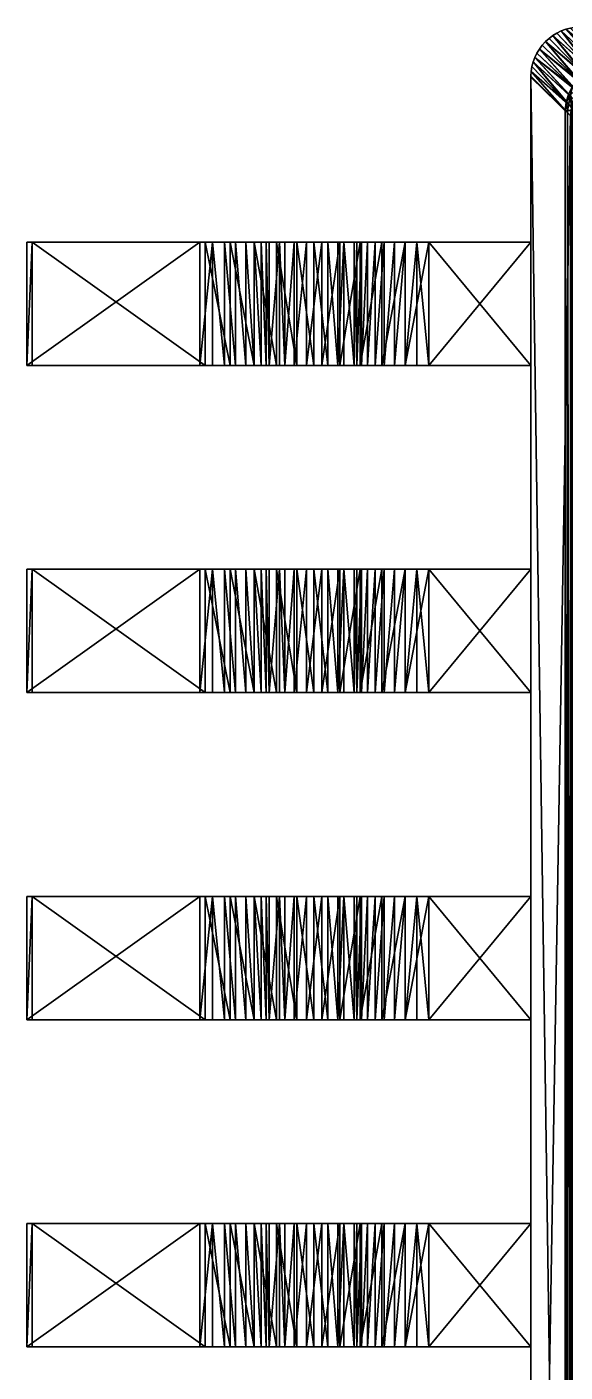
# Model space of a CAD drawing. Extents: x -3.2 to 3.2, y -2.5 to 2.5.
# Drawn here: x -3.2 to -2.132, y -0.172 to 2.5 of the extents above; entities that cross this region are included whole.
import ezdxf

# ---------------------------------------------------------------- set-up
doc = ezdxf.new("R2010")
doc.units = 0
for name, color, linetype in [('BODY_TSSOP_ncl1_1', 250, 'CONTINUOUS'), ('LEAD_TSSOP_ncl1_1', 7, 'CONTINUOUS'), ('LEAD_TSSOP_ncl1_3', 7, 'CONTINUOUS'), ('LEAD_TSSOP_ncl1_5', 7, 'CONTINUOUS'), ('LEAD_TSSOP_ncl1_7', 7, 'CONTINUOUS')]:
    doc.layers.add(name, color=color, linetype=linetype)

msp = doc.modelspace()

# ---------------------------------------------------------------- meshes
at = {"layer": 'BODY_TSSOP_ncl1_1', "color": 250}
mesh = msp.add_polyface(dxfattribs=at)
corners = [(-2.195302, 2.430288, 0.527452), (-2.124823, 2.366599, 0.203765), (-2.191972, 2.43925, 0.526866), (-2.117342, 2.381725, 0.20214), (-2.187804, 2.447856, 0.526404), (-2.182839, 2.456015, 0.526072), (-2.107466, 2.395479, 0.201316), (-2.177124, 2.463654, 0.525872), (-2.170711, 2.470711, 0.525805), (-2.095479, 2.407466, 0.201316), (-2.163654, 2.477124, 0.525872), (-2.156015, 2.482839, 0.526072), (-2.163654, 2.477124, 0.684128), (-2.084851, 2.396838, 1.058684), (-2.170711, 2.470711, 0.684195), (-2.096838, 2.384851, 1.058684), (-2.177124, 2.463654, 0.684128), (-2.182839, 2.456015, 0.683928), (-2.106714, 2.371097, 1.05786), (-2.187804, 2.447856, 0.683596), (-2.191972, 2.43925, 0.683134), (-2.156015, 2.482839, 0.683928), (-2.147856, 2.487804, 0.683596), (-2.147856, 2.487804, 0.526404), (-2.13925, 2.491972, 0.683134), (-2.13925, 2.491972, 0.526866), (-2.195302, 2.430288, 0.682548), (-2.197757, 2.421063, 0.681845), (-2.199318, 2.411661, 0.681029), (-2.197757, 2.421063, 0.528155), (-2.199318, 2.411661, 0.528971)]
mesh.append_faces([[corners[k] for k in face] for face in [(0, 1, 2), (2, 3, 4), (4, 3, 5), (5, 6, 7), (7, 6, 8), (8, 9, 10), (10, 9, 11), (12, 13, 14), (14, 15, 16), (16, 15, 17), (17, 18, 19), (19, 18, 20), (21, 12, 11), (22, 21, 23), (24, 22, 25), (12, 14, 10), (14, 16, 8), (16, 17, 7), (17, 19, 5), (19, 20, 4), (25, 22, 23), (20, 26, 2), (23, 21, 11), (26, 27, 0), (11, 12, 10), (10, 14, 8), (27, 28, 29), (8, 16, 7), (7, 17, 5), (5, 19, 4), (4, 20, 2), (2, 26, 0), (0, 27, 29), (29, 28, 30)]], dxfattribs={"color": 250})
mesh = msp.add_polyface(dxfattribs=at)
corners = [(-2.081725, 2.417342, 0.20214), (-2.066599, 2.424823, 0.203765), (-2.13925, 2.491972, 0.526866), (-2.095479, 2.407466, 0.201316), (-2.156015, 2.482839, 0.526072), (-2.107466, 2.395479, 0.201316), (-2.170711, 2.470711, 0.525805), (-2.117342, 2.381725, 0.20214), (-2.182839, 2.456015, 0.526072), (-2.050537, 2.429693, 0.206144), (-2.130288, 2.495302, 0.527452), (-2.147856, 2.487804, 0.526404), (-2.121063, 2.497757, 0.528155), (-2.111661, 2.499318, 0.528971), (-2.033999, 2.431814, 0.209209), (-2.102162, 2.499977, 0.52989), (-2.1, 2.5, 0.53), (-2.084851, 2.396838, 1.058684), (-2.096838, 2.384851, 1.058684), (-2.170711, 2.470711, 0.684195), (-2.071097, 2.406714, 1.05786), (-2.156015, 2.482839, 0.683928), (-2.055971, 2.414195, 1.056235), (-2.13925, 2.491972, 0.683134), (-2.102162, 2.499977, 0.68011), (-2.023371, 2.421186, 1.050791), (-2.111661, 2.499318, 0.681029), (-2.039909, 2.419065, 1.053856), (-2.121063, 2.497757, 0.681845), (-2.130288, 2.495302, 0.682548), (-2.147856, 2.487804, 0.683596), (-2.163654, 2.477124, 0.684128), (-2.1, 2.5, 0.68), (-2.094981, 2.405177, 0.195145), (-2.081462, 2.411194, 0.187714)]
mesh.append_faces([[corners[k] for k in face] for face in [(0, 1, 2), (3, 0, 4), (5, 3, 6), (7, 5, 8), (1, 9, 10), (4, 0, 11), (11, 0, 2), (2, 1, 10), (10, 9, 12), (12, 9, 13), (13, 14, 15), (15, 14, 16), (17, 18, 19), (20, 17, 21), (22, 20, 23), (24, 25, 26), (26, 27, 28), (28, 27, 29), (29, 22, 23), (23, 20, 30), (30, 20, 21), (21, 17, 31), (29, 23, 10), (28, 29, 12), (26, 28, 13), (24, 26, 15), (32, 24, 16), (16, 24, 15), (15, 26, 13), (13, 28, 12), (12, 29, 10), (10, 23, 2), (0, 3, 33), (34, 0, 33)]], dxfattribs={"color": 250})
mesh = msp.add_polyface(dxfattribs=at)
corners = [(-2.2, 2.4, 0.53), (-2.131814, 2.333999, 0.209209), (-2.199977, 2.402162, 0.52989), (-2.124823, 2.366599, 0.203765), (-2.117342, 2.381725, 0.20214), (-2.191972, 2.43925, 0.526866), (-2.129693, 2.350537, 0.206144), (-2.195302, 2.430288, 0.527452), (-2.199318, 2.411661, 0.528971), (-2.197757, 2.421063, 0.528155), (-2.199977, 2.402162, 0.68011), (-2.121186, 2.323371, 1.050791), (-2.2, 2.4, 0.68), (-2.116252, 2.323371, 1.067056), (-2.119065, 2.339909, 1.053856), (-2.110345, 2.333693, 1.078259), (-2.108635, 2.323371, 1.08225), (-2.114195, 2.355971, 1.056235), (-2.096838, 2.384851, 1.058684), (-2.106714, 2.371097, 1.05786), (-2.182839, 2.456015, 0.683928), (-2.191972, 2.43925, 0.683134), (-2.195302, 2.430288, 0.682548), (-2.199318, 2.411661, 0.681029), (-2.197757, 2.421063, 0.681845), (-2.12688, 2.333999, 0.192944), (-2.119263, 2.333999, 0.17775), (-2.121005, 2.365022, 0.19169), (-2.116014, 2.3373, 0.172881), (-2.107466, 2.395479, 0.201316), (-2.111036, 2.374124, 0.18045), (-2.109183, 2.333999, 0.164065)]
mesh.append_faces([[corners[k] for k in face] for face in [(0, 1, 2), (3, 4, 5), (6, 3, 7), (1, 6, 8), (2, 1, 8), (8, 6, 9), (9, 6, 7), (10, 11, 12), (13, 11, 14), (15, 13, 14), (16, 13, 15), (17, 15, 14), (18, 19, 20), (19, 17, 21), (17, 14, 22), (14, 11, 23), (21, 17, 22), (22, 14, 24), (24, 14, 23), (23, 11, 10), (10, 12, 2), (23, 10, 8), (8, 10, 2), (2, 12, 0), (25, 26, 27), (1, 25, 6), (6, 25, 27), (27, 26, 28), (29, 4, 30), (4, 3, 27), (28, 30, 27), (26, 31, 28), (3, 6, 27), (30, 4, 27)]], dxfattribs={"color": 250})
mesh = msp.add_polyface(dxfattribs=at)
corners = [(-2.033999, 2.333999, 0.13), (-2.033999, -2.333999, 0.13), (2.033999, -2.333999, 0.13), (-2.050934, 2.333999, 0.131444), (-2.050934, -2.333999, 0.131444), (-2.06738, 2.333999, 0.135736), (-2.06738, -2.333999, 0.135736), (-2.082861, 2.333999, 0.14275), (-2.082861, -2.333999, 0.14275), (-2.096931, 2.333999, 0.152285), (-2.096931, -2.333999, 0.152285), (-2.109183, 2.333999, 0.164065), (-2.109183, -2.333999, 0.164065), (-2.119263, 2.333999, 0.17775), (-2.119263, -2.333999, 0.17775), (-2.12688, 2.333999, 0.192944), (-2.12688, -2.333999, 0.192944), (-2.131814, 2.333999, 0.209209), (-2.131814, -2.333999, 0.209209), (-2.2, -2.4, 0.53), (-2.2, 2.4, 0.53), (-2.2, -2.4, 0.68), (-2.121186, 2.323371, 1.050791), (-2.121186, -2.323371, 1.050791), (-2.116252, -2.323371, 1.067056), (-2.116252, 2.323371, 1.067056), (-2.108635, -2.323371, 1.08225), (-2.108635, 2.323371, 1.08225), (-2.098555, -2.323371, 1.095935), (-2.098555, 2.323371, 1.095935), (-2.086303, -2.323371, 1.107715), (-2.086303, 2.323371, 1.107715), (-2.056752, -2.323371, 1.124264), (-2.040306, 2.323371, 1.128556), (-2.040306, -2.323371, 1.128556), (-2.023371, 2.323371, 1.13), (-2.023371, -2.323371, 1.13), (-2.072233, -2.323371, 1.11725), (-2.072233, 2.323371, 1.11725), (-2.056752, 2.323371, 1.124264), (-1.2, 1.35359, 1.13), (-1.263192, 1.324123, 1.13), (-1.330541, 1.306077, 1.13), (-1.4, 1.3, 1.13), (-1.469459, 1.306077, 1.13), (-1.536808, 1.324123, 1.13), (-1.6, 1.35359, 1.13), (-1.657115, 1.393582, 1.13), (-1.706418, 1.442885, 1.13), (-1.74641, 1.5, 1.13), (-1.793923, 1.630541, 1.13), (-1.775877, 1.563192, 1.13)]
mesh.append_faces([[corners[k] for k in face] for face in [(0, 1, 2), (1, 3, 4), (4, 5, 6), (6, 7, 8), (8, 9, 10), (10, 11, 12), (12, 13, 14), (14, 15, 16), (16, 17, 18), (19, 18, 20), (21, 22, 23), (24, 23, 25), (26, 24, 27), (28, 26, 29), (30, 28, 31), (32, 33, 34), (34, 35, 36), (37, 30, 38), (32, 37, 39), (35, 34, 33), (33, 32, 39), (19, 20, 21), (40, 36, 41), (41, 36, 42), (42, 36, 43), (43, 36, 44), (44, 36, 45), (45, 36, 46), (46, 36, 47), (47, 36, 48), (48, 36, 49), (36, 35, 50), (49, 36, 51), (51, 36, 50)]], dxfattribs={"color": 250})
mesh = msp.add_polyface(dxfattribs=at)
corners = [(-2.12688, 2.333999, 0.192944), (-2.131814, 2.333999, 0.209209), (-2.12688, -2.333999, 0.192944), (-2.119263, 2.333999, 0.17775), (-2.119263, -2.333999, 0.17775), (-2.109183, 2.333999, 0.164065), (-2.109183, -2.333999, 0.164065), (-2.096931, 2.333999, 0.152285), (-2.096931, -2.333999, 0.152285), (-2.06738, 2.333999, 0.135736), (-2.050934, -2.333999, 0.131444), (-2.050934, 2.333999, 0.131444), (-2.033999, -2.333999, 0.13), (-2.033999, 2.333999, 0.13), (-2.082861, 2.333999, 0.14275), (-2.082861, -2.333999, 0.14275), (-2.06738, -2.333999, 0.135736), (-2.2, 2.4, 0.53), (-2.131814, -2.333999, 0.209209), (-2.2, 2.4, 0.68), (-2.121186, 2.323371, 1.050791), (-2.2, -2.4, 0.68), (-2.056752, 2.323371, 1.124264), (-2.072233, -2.323371, 1.11725), (-2.072233, 2.323371, 1.11725), (-2.086303, -2.323371, 1.107715), (-2.086303, 2.323371, 1.107715), (-2.098555, -2.323371, 1.095935), (-2.098555, 2.323371, 1.095935), (-2.108635, -2.323371, 1.08225), (-2.108635, 2.323371, 1.08225), (-2.116252, -2.323371, 1.067056), (-2.116252, 2.323371, 1.067056), (-2.121186, -2.323371, 1.050791), (-1.6, 1.35359, 1.13), (-1.657115, 1.393582, 1.13), (-1.657115, 1.393582, 1.08), (-1.536808, 1.324123, 1.13), (-1.6, 1.35359, 1.08), (-1.469459, 1.306077, 1.13), (-1.536808, 1.324123, 1.08), (-1.706418, 1.442885, 1.08), (-1.4, 1.3, 1.13), (-1.469459, 1.306077, 1.08), (-1.330541, 1.306077, 1.13), (-1.4, 1.3, 1.08), (-1.263192, 1.324123, 1.13), (-1.330541, 1.306077, 1.08), (-1.2, 1.35359, 1.13), (-1.263192, 1.324123, 1.08), (-1.142885, 1.393582, 1.13), (-1.2, 1.35359, 1.08), (-1.093582, 1.442885, 1.13), (-1.142885, 1.393582, 1.08)]
mesh.append_faces([[corners[k] for k in face] for face in [(0, 1, 2), (3, 0, 4), (5, 3, 6), (7, 5, 8), (9, 10, 11), (11, 12, 13), (14, 7, 15), (9, 14, 16), (17, 18, 1), (19, 20, 21), (22, 23, 24), (24, 25, 26), (26, 27, 28), (28, 29, 30), (30, 31, 32), (32, 33, 20), (21, 17, 19), (34, 35, 36), (37, 34, 38), (39, 37, 40), (35, 41, 36), (42, 39, 43), (34, 36, 38), (44, 42, 45), (37, 38, 40), (46, 44, 47), (39, 40, 43), (42, 43, 45), (48, 46, 49), (44, 45, 47), (50, 48, 51), (46, 47, 49), (52, 50, 53), (48, 49, 51), (50, 51, 53)]], dxfattribs={"color": 250})
at = {"layer": 'LEAD_TSSOP_ncl1_1', "color": 7}
mesh = msp.add_polyface(dxfattribs=at)
corners = [(-2.698847, 2.0725, 0.42693), (-2.40254, 2.0725, 0.68), (-2.71898, 2.0725, 0.299812), (-2.85667, 2.0725, 0.173643), (-3.2, 2.0725, 0.149635), (-3.189537, 2.0725), (-2.846207, 2.0725, 0.024008), (-2.570827, 2.0725, 0.276347), (-2.550694, 2.0725, 0.403465), (-2.40254, 2.0725, 0.53), (-2.2, 2.0725, 0.53), (-2.2, 2.0725, 0.68), (-2.40254, 1.8275, 0.68), (-2.698847, 1.8275, 0.42693), (-2.2, 1.8275, 0.68), (-2.2, 1.8275, 0.53), (-2.40254, 1.8275, 0.53), (-2.550694, 1.8275, 0.403465), (-2.570827, 1.8275, 0.276347), (-2.846207, 1.8275, 0.024008), (-3.189537, 1.8275), (-3.2, 1.8275, 0.149635), (-2.85667, 1.8275, 0.173643), (-2.71898, 1.8275, 0.299812), (-2.687857, 2.0725, 0.472705), (-2.669842, 2.0725, 0.516197), (-2.645245, 2.0725, 0.556336), (-2.614672, 2.0725, 0.592132), (-2.578876, 2.0725, 0.622705), (-2.538737, 2.0725, 0.647302), (-2.495245, 2.0725, 0.665317), (-2.449471, 2.0725, 0.676307), (-2.831799, 2.0725, 0.177498), (-2.807922, 2.0725, 0.185458), (-2.785712, 2.0725, 0.197299), (-2.765795, 2.0725, 0.212686), (-2.748731, 2.0725, 0.231186), (-2.735, 2.0725, 0.252279), (-2.724989, 2.0725, 0.275371), (-2.582845, 2.0725, 0.227465), (-2.602866, 2.0725, 0.181281), (-2.630328, 2.0725, 0.139095), (-2.664457, 2.0725, 0.102094), (-2.704291, 2.0725, 0.07132), (-2.74871, 2.0725, 0.04764), (-2.796464, 2.0725, 0.03172), (-2.426005, 2.0725, 0.528153), (-2.448893, 2.0725, 0.522658), (-2.470639, 2.0725, 0.513651), (-2.490708, 2.0725, 0.501353), (-2.508606, 2.0725, 0.486066), (-2.523893, 2.0725, 0.468168), (-2.536191, 2.0725, 0.448099), (-2.545199, 2.0725, 0.426353), (-2.449471, 1.8275, 0.676307), (-2.495245, 1.8275, 0.665317), (-2.538737, 1.8275, 0.647302), (-2.578876, 1.8275, 0.622705), (-2.614672, 1.8275, 0.592132), (-2.645245, 1.8275, 0.556336), (-2.669842, 1.8275, 0.516197), (-2.687857, 1.8275, 0.472705), (-2.545199, 1.8275, 0.426353), (-2.536191, 1.8275, 0.448099), (-2.523893, 1.8275, 0.468168), (-2.508606, 1.8275, 0.486066), (-2.490708, 1.8275, 0.501353), (-2.470639, 1.8275, 0.513651), (-2.448893, 1.8275, 0.522658), (-2.426005, 1.8275, 0.528153), (-2.796464, 1.8275, 0.03172), (-2.74871, 1.8275, 0.04764), (-2.704291, 1.8275, 0.07132), (-2.664457, 1.8275, 0.102094), (-2.630328, 1.8275, 0.139095), (-2.602866, 1.8275, 0.181281), (-2.582845, 1.8275, 0.227465), (-2.724989, 1.8275, 0.275371), (-2.735, 1.8275, 0.252279), (-2.748731, 1.8275, 0.231186), (-2.765795, 1.8275, 0.212686), (-2.785712, 1.8275, 0.197299), (-2.807922, 1.8275, 0.185458), (-2.831799, 1.8275, 0.177498)]
mesh.append_faces([[corners[k] for k in face] for face in [(29, 28, 49), (28, 27, 50), (27, 26, 51), (26, 25, 52), (25, 24, 53), (24, 0, 8), (0, 2, 7), (2, 38, 39), (37, 36, 41), (36, 35, 42), (35, 34, 43), (45, 33, 32), (6, 3, 5), (32, 3, 6), (3, 4, 5), (34, 33, 44), (38, 37, 40), (32, 6, 45), (33, 45, 44), (34, 44, 43), (35, 43, 42), (36, 42, 41), (37, 41, 40), (38, 40, 39), (2, 39, 7), (30, 29, 48), (0, 7, 8), (31, 30, 47), (24, 8, 53), (1, 31, 46), (25, 53, 52), (26, 52, 51), (27, 51, 50), (28, 50, 49), (29, 49, 48), (30, 48, 47), (31, 47, 46), (1, 46, 9), (11, 1, 10), (1, 9, 10), (13, 0, 61), (25, 61, 24), (27, 59, 26), (29, 57, 28), (31, 55, 30), (1, 54, 31), (56, 57, 29), (55, 56, 30), (54, 55, 31), (12, 54, 1), (57, 58, 28), (30, 56, 29), (58, 59, 27), (28, 58, 27), (59, 60, 26), (26, 60, 25), (60, 61, 25), (61, 0, 24), (12, 11, 14), (11, 12, 1), (14, 11, 15), (15, 11, 10), (10, 9, 15), (15, 9, 16), (16, 9, 46), (16, 46, 69), (46, 47, 68), (47, 48, 67), (48, 49, 66), (50, 51, 64), (51, 52, 63), (52, 53, 62), (53, 8, 17), (49, 50, 65), (53, 17, 62), (52, 62, 63), (51, 63, 64), (50, 64, 65), (49, 65, 66), (48, 66, 67), (47, 67, 68), (46, 68, 69), (8, 7, 17), (17, 7, 18), (18, 7, 76), (40, 76, 39), (42, 74, 41), (44, 72, 43), (6, 70, 45), (72, 73, 43), (71, 72, 44), (70, 71, 45), (19, 70, 6), (45, 71, 44), (73, 74, 42), (43, 73, 42), (74, 75, 41), (41, 75, 40), (75, 76, 40), (76, 7, 39), (20, 19, 5), (5, 19, 6), (20, 5, 21), (21, 5, 4), (4, 3, 21), (21, 3, 22), (22, 3, 32), (32, 82, 83), (34, 80, 81), (36, 78, 79), (38, 23, 77), (35, 36, 79), (36, 37, 78), (37, 38, 77), (38, 2, 23), (37, 77, 78), (34, 35, 80), (35, 79, 80), (33, 34, 81), (33, 81, 82), (32, 33, 82), (22, 32, 83), (2, 0, 23), (23, 0, 13), (79, 78, 74), (80, 79, 73), (81, 80, 72), (82, 70, 83), (22, 19, 20), (22, 83, 19), (21, 22, 20), (82, 81, 71), (78, 77, 75), (19, 83, 70), (77, 23, 76), (70, 82, 71), (23, 13, 18), (71, 81, 72), (72, 80, 73), (73, 79, 74), (74, 78, 75), (75, 77, 76), (13, 17, 18), (76, 23, 18), (17, 13, 62), (62, 13, 61), (63, 62, 60), (64, 63, 59), (65, 64, 58), (66, 65, 57), (67, 66, 56), (69, 68, 54), (16, 69, 12), (15, 16, 14), (68, 67, 55), (14, 16, 12), (12, 69, 54), (54, 68, 55), (55, 67, 56), (56, 66, 57), (57, 65, 58), (58, 64, 59), (59, 63, 60), (60, 62, 61)]], dxfattribs={"color": 7})
at = {"layer": 'LEAD_TSSOP_ncl1_3', "color": 7}
mesh = msp.add_polyface(dxfattribs=at)
corners = [(-2.698847, 1.4225, 0.42693), (-2.40254, 1.4225, 0.68), (-2.71898, 1.4225, 0.299812), (-2.85667, 1.4225, 0.173643), (-3.2, 1.4225, 0.149635), (-3.189537, 1.4225), (-2.846207, 1.4225, 0.024008), (-2.570827, 1.4225, 0.276347), (-2.550694, 1.4225, 0.403465), (-2.40254, 1.4225, 0.53), (-2.2, 1.4225, 0.53), (-2.2, 1.4225, 0.68), (-2.40254, 1.1775, 0.68), (-2.698847, 1.1775, 0.42693), (-2.2, 1.1775, 0.68), (-2.2, 1.1775, 0.53), (-2.40254, 1.1775, 0.53), (-2.550694, 1.1775, 0.403465), (-2.570827, 1.1775, 0.276347), (-2.846207, 1.1775, 0.024008), (-3.189537, 1.1775), (-3.2, 1.1775, 0.149635), (-2.85667, 1.1775, 0.173643), (-2.71898, 1.1775, 0.299812), (-2.687857, 1.4225, 0.472705), (-2.669842, 1.4225, 0.516197), (-2.645245, 1.4225, 0.556336), (-2.614672, 1.4225, 0.592132), (-2.578876, 1.4225, 0.622705), (-2.538737, 1.4225, 0.647302), (-2.495245, 1.4225, 0.665317), (-2.449471, 1.4225, 0.676307), (-2.831799, 1.4225, 0.177498), (-2.807922, 1.4225, 0.185458), (-2.785712, 1.4225, 0.197299), (-2.765795, 1.4225, 0.212686), (-2.748731, 1.4225, 0.231186), (-2.735, 1.4225, 0.252279), (-2.724989, 1.4225, 0.275371), (-2.582845, 1.4225, 0.227465), (-2.602866, 1.4225, 0.181281), (-2.630328, 1.4225, 0.139095), (-2.664457, 1.4225, 0.102094), (-2.704291, 1.4225, 0.07132), (-2.74871, 1.4225, 0.04764), (-2.796464, 1.4225, 0.03172), (-2.426005, 1.4225, 0.528153), (-2.448893, 1.4225, 0.522658), (-2.470639, 1.4225, 0.513651), (-2.490708, 1.4225, 0.501353), (-2.508606, 1.4225, 0.486066), (-2.523893, 1.4225, 0.468168), (-2.536191, 1.4225, 0.448099), (-2.545199, 1.4225, 0.426353), (-2.449471, 1.1775, 0.676307), (-2.495245, 1.1775, 0.665317), (-2.538737, 1.1775, 0.647302), (-2.578876, 1.1775, 0.622705), (-2.614672, 1.1775, 0.592132), (-2.645245, 1.1775, 0.556336), (-2.669842, 1.1775, 0.516197), (-2.687857, 1.1775, 0.472705), (-2.545199, 1.1775, 0.426353), (-2.536191, 1.1775, 0.448099), (-2.523893, 1.1775, 0.468168), (-2.508606, 1.1775, 0.486066), (-2.490708, 1.1775, 0.501353), (-2.470639, 1.1775, 0.513651), (-2.448893, 1.1775, 0.522658), (-2.426005, 1.1775, 0.528153), (-2.796464, 1.1775, 0.03172), (-2.74871, 1.1775, 0.04764), (-2.704291, 1.1775, 0.07132), (-2.664457, 1.1775, 0.102094), (-2.630328, 1.1775, 0.139095), (-2.602866, 1.1775, 0.181281), (-2.582845, 1.1775, 0.227465), (-2.724989, 1.1775, 0.275371), (-2.735, 1.1775, 0.252279), (-2.748731, 1.1775, 0.231186), (-2.765795, 1.1775, 0.212686), (-2.785712, 1.1775, 0.197299), (-2.807922, 1.1775, 0.185458), (-2.831799, 1.1775, 0.177498)]
mesh.append_faces([[corners[k] for k in face] for face in [(29, 28, 49), (28, 27, 50), (27, 26, 51), (26, 25, 52), (25, 24, 53), (24, 0, 8), (0, 2, 7), (2, 38, 39), (37, 36, 41), (36, 35, 42), (35, 34, 43), (45, 33, 32), (6, 3, 5), (32, 3, 6), (3, 4, 5), (34, 33, 44), (38, 37, 40), (32, 6, 45), (33, 45, 44), (34, 44, 43), (35, 43, 42), (36, 42, 41), (37, 41, 40), (38, 40, 39), (2, 39, 7), (30, 29, 48), (0, 7, 8), (31, 30, 47), (24, 8, 53), (1, 31, 46), (25, 53, 52), (26, 52, 51), (27, 51, 50), (28, 50, 49), (29, 49, 48), (30, 48, 47), (31, 47, 46), (1, 46, 9), (11, 1, 10), (1, 9, 10), (13, 0, 61), (25, 61, 24), (27, 59, 26), (29, 57, 28), (31, 55, 30), (1, 54, 31), (56, 57, 29), (55, 56, 30), (54, 55, 31), (12, 54, 1), (57, 58, 28), (30, 56, 29), (58, 59, 27), (28, 58, 27), (59, 60, 26), (26, 60, 25), (60, 61, 25), (61, 0, 24), (12, 11, 14), (11, 12, 1), (14, 11, 15), (15, 11, 10), (10, 9, 15), (15, 9, 16), (16, 9, 46), (16, 46, 69), (46, 47, 68), (47, 48, 67), (48, 49, 66), (50, 51, 64), (51, 52, 63), (52, 53, 62), (53, 8, 17), (49, 50, 65), (53, 17, 62), (52, 62, 63), (51, 63, 64), (50, 64, 65), (49, 65, 66), (48, 66, 67), (47, 67, 68), (46, 68, 69), (8, 7, 17), (17, 7, 18), (18, 7, 76), (40, 76, 39), (42, 74, 41), (44, 72, 43), (6, 70, 45), (72, 73, 43), (71, 72, 44), (70, 71, 45), (19, 70, 6), (45, 71, 44), (73, 74, 42), (43, 73, 42), (74, 75, 41), (41, 75, 40), (75, 76, 40), (76, 7, 39), (20, 19, 5), (5, 19, 6), (20, 5, 21), (21, 5, 4), (4, 3, 21), (21, 3, 22), (22, 3, 32), (32, 82, 83), (34, 80, 81), (36, 78, 79), (38, 23, 77), (35, 36, 79), (36, 37, 78), (37, 38, 77), (38, 2, 23), (37, 77, 78), (34, 35, 80), (35, 79, 80), (33, 34, 81), (33, 81, 82), (32, 33, 82), (22, 32, 83), (2, 0, 23), (23, 0, 13), (79, 78, 74), (80, 79, 73), (81, 80, 72), (82, 70, 83), (22, 19, 20), (22, 83, 19), (21, 22, 20), (82, 81, 71), (78, 77, 75), (19, 83, 70), (77, 23, 76), (70, 82, 71), (23, 13, 18), (71, 81, 72), (72, 80, 73), (73, 79, 74), (74, 78, 75), (75, 77, 76), (13, 17, 18), (76, 23, 18), (17, 13, 62), (62, 13, 61), (63, 62, 60), (64, 63, 59), (65, 64, 58), (66, 65, 57), (67, 66, 56), (69, 68, 54), (16, 69, 12), (15, 16, 14), (68, 67, 55), (14, 16, 12), (12, 69, 54), (54, 68, 55), (55, 67, 56), (56, 66, 57), (57, 65, 58), (58, 64, 59), (59, 63, 60), (60, 62, 61)]], dxfattribs={"color": 7})
at = {"layer": 'LEAD_TSSOP_ncl1_5', "color": 7}
mesh = msp.add_polyface(dxfattribs=at)
corners = [(-2.698847, 0.7725, 0.42693), (-2.40254, 0.7725, 0.68), (-2.71898, 0.7725, 0.299812), (-2.85667, 0.7725, 0.173643), (-3.2, 0.7725, 0.149635), (-3.189537, 0.7725), (-2.846207, 0.7725, 0.024008), (-2.570827, 0.7725, 0.276347), (-2.550694, 0.7725, 0.403465), (-2.40254, 0.7725, 0.53), (-2.2, 0.7725, 0.53), (-2.2, 0.7725, 0.68), (-2.40254, 0.5275, 0.68), (-2.698847, 0.5275, 0.42693), (-2.2, 0.5275, 0.68), (-2.2, 0.5275, 0.53), (-2.40254, 0.5275, 0.53), (-2.550694, 0.5275, 0.403465), (-2.570827, 0.5275, 0.276347), (-2.846207, 0.5275, 0.024008), (-3.189537, 0.5275), (-3.2, 0.5275, 0.149635), (-2.85667, 0.5275, 0.173643), (-2.71898, 0.5275, 0.299812), (-2.687857, 0.7725, 0.472705), (-2.669842, 0.7725, 0.516197), (-2.645245, 0.7725, 0.556336), (-2.614672, 0.7725, 0.592132), (-2.578876, 0.7725, 0.622705), (-2.538737, 0.7725, 0.647302), (-2.495245, 0.7725, 0.665317), (-2.449471, 0.7725, 0.676307), (-2.831799, 0.7725, 0.177498), (-2.807922, 0.7725, 0.185458), (-2.785712, 0.7725, 0.197299), (-2.765795, 0.7725, 0.212686), (-2.748731, 0.7725, 0.231186), (-2.735, 0.7725, 0.252279), (-2.724989, 0.7725, 0.275371), (-2.582845, 0.7725, 0.227465), (-2.602866, 0.7725, 0.181281), (-2.630328, 0.7725, 0.139095), (-2.664457, 0.7725, 0.102094), (-2.704291, 0.7725, 0.07132), (-2.74871, 0.7725, 0.04764), (-2.796464, 0.7725, 0.03172), (-2.426005, 0.7725, 0.528153), (-2.448893, 0.7725, 0.522658), (-2.470639, 0.7725, 0.513651), (-2.490708, 0.7725, 0.501353), (-2.508606, 0.7725, 0.486066), (-2.523893, 0.7725, 0.468168), (-2.536191, 0.7725, 0.448099), (-2.545199, 0.7725, 0.426353), (-2.449471, 0.5275, 0.676307), (-2.495245, 0.5275, 0.665317), (-2.538737, 0.5275, 0.647302), (-2.578876, 0.5275, 0.622705), (-2.614672, 0.5275, 0.592132), (-2.645245, 0.5275, 0.556336), (-2.669842, 0.5275, 0.516197), (-2.687857, 0.5275, 0.472705), (-2.545199, 0.5275, 0.426353), (-2.536191, 0.5275, 0.448099), (-2.523893, 0.5275, 0.468168), (-2.508606, 0.5275, 0.486066), (-2.490708, 0.5275, 0.501353), (-2.470639, 0.5275, 0.513651), (-2.448893, 0.5275, 0.522658), (-2.426005, 0.5275, 0.528153), (-2.796464, 0.5275, 0.03172), (-2.74871, 0.5275, 0.04764), (-2.704291, 0.5275, 0.07132), (-2.664457, 0.5275, 0.102094), (-2.630328, 0.5275, 0.139095), (-2.602866, 0.5275, 0.181281), (-2.582845, 0.5275, 0.227465), (-2.724989, 0.5275, 0.275371), (-2.735, 0.5275, 0.252279), (-2.748731, 0.5275, 0.231186), (-2.765795, 0.5275, 0.212686), (-2.785712, 0.5275, 0.197299), (-2.807922, 0.5275, 0.185458), (-2.831799, 0.5275, 0.177498)]
mesh.append_faces([[corners[k] for k in face] for face in [(29, 28, 49), (28, 27, 50), (27, 26, 51), (26, 25, 52), (25, 24, 53), (24, 0, 8), (0, 2, 7), (2, 38, 39), (37, 36, 41), (36, 35, 42), (35, 34, 43), (45, 33, 32), (6, 3, 5), (32, 3, 6), (3, 4, 5), (34, 33, 44), (38, 37, 40), (32, 6, 45), (33, 45, 44), (34, 44, 43), (35, 43, 42), (36, 42, 41), (37, 41, 40), (38, 40, 39), (2, 39, 7), (30, 29, 48), (0, 7, 8), (31, 30, 47), (24, 8, 53), (1, 31, 46), (25, 53, 52), (26, 52, 51), (27, 51, 50), (28, 50, 49), (29, 49, 48), (30, 48, 47), (31, 47, 46), (1, 46, 9), (11, 1, 10), (1, 9, 10), (13, 0, 61), (25, 61, 24), (27, 59, 26), (29, 57, 28), (31, 55, 30), (1, 54, 31), (56, 57, 29), (55, 56, 30), (54, 55, 31), (12, 54, 1), (57, 58, 28), (30, 56, 29), (58, 59, 27), (28, 58, 27), (59, 60, 26), (26, 60, 25), (60, 61, 25), (61, 0, 24), (12, 11, 14), (11, 12, 1), (14, 11, 15), (15, 11, 10), (10, 9, 15), (15, 9, 16), (16, 9, 46), (16, 46, 69), (46, 47, 68), (47, 48, 67), (48, 49, 66), (50, 51, 64), (51, 52, 63), (52, 53, 62), (53, 8, 17), (49, 50, 65), (53, 17, 62), (52, 62, 63), (51, 63, 64), (50, 64, 65), (49, 65, 66), (48, 66, 67), (47, 67, 68), (46, 68, 69), (8, 7, 17), (17, 7, 18), (18, 7, 76), (40, 76, 39), (42, 74, 41), (44, 72, 43), (6, 70, 45), (72, 73, 43), (71, 72, 44), (70, 71, 45), (19, 70, 6), (45, 71, 44), (73, 74, 42), (43, 73, 42), (74, 75, 41), (41, 75, 40), (75, 76, 40), (76, 7, 39), (20, 19, 5), (5, 19, 6), (20, 5, 21), (21, 5, 4), (4, 3, 21), (21, 3, 22), (22, 3, 32), (32, 82, 83), (34, 80, 81), (36, 78, 79), (38, 23, 77), (35, 36, 79), (36, 37, 78), (37, 38, 77), (38, 2, 23), (37, 77, 78), (34, 35, 80), (35, 79, 80), (33, 34, 81), (33, 81, 82), (32, 33, 82), (22, 32, 83), (2, 0, 23), (23, 0, 13), (79, 78, 74), (80, 79, 73), (81, 80, 72), (82, 70, 83), (22, 19, 20), (22, 83, 19), (21, 22, 20), (82, 81, 71), (78, 77, 75), (19, 83, 70), (77, 23, 76), (70, 82, 71), (23, 13, 18), (71, 81, 72), (72, 80, 73), (73, 79, 74), (74, 78, 75), (75, 77, 76), (13, 17, 18), (76, 23, 18), (17, 13, 62), (62, 13, 61), (63, 62, 60), (64, 63, 59), (65, 64, 58), (66, 65, 57), (67, 66, 56), (69, 68, 54), (16, 69, 12), (15, 16, 14), (68, 67, 55), (14, 16, 12), (12, 69, 54), (54, 68, 55), (55, 67, 56), (56, 66, 57), (57, 65, 58), (58, 64, 59), (59, 63, 60), (60, 62, 61)]], dxfattribs={"color": 7})
at = {"layer": 'LEAD_TSSOP_ncl1_7', "color": 7}
mesh = msp.add_polyface(dxfattribs=at)
corners = [(-2.698847, 0.1225, 0.42693), (-2.40254, 0.1225, 0.68), (-2.71898, 0.1225, 0.299812), (-2.85667, 0.1225, 0.173643), (-3.2, 0.1225, 0.149635), (-3.189537, 0.1225), (-2.846207, 0.1225, 0.024008), (-2.570827, 0.1225, 0.276347), (-2.550694, 0.1225, 0.403465), (-2.40254, 0.1225, 0.53), (-2.2, 0.1225, 0.53), (-2.2, 0.1225, 0.68), (-2.40254, -0.1225, 0.68), (-2.698847, -0.1225, 0.42693), (-2.2, -0.1225, 0.68), (-2.2, -0.1225, 0.53), (-2.40254, -0.1225, 0.53), (-2.550694, -0.1225, 0.403465), (-2.570827, -0.1225, 0.276347), (-2.846207, -0.1225, 0.024008), (-3.189537, -0.1225), (-3.2, -0.1225, 0.149635), (-2.85667, -0.1225, 0.173643), (-2.71898, -0.1225, 0.299812), (-2.687857, 0.1225, 0.472705), (-2.669842, 0.1225, 0.516197), (-2.645245, 0.1225, 0.556336), (-2.614672, 0.1225, 0.592132), (-2.578876, 0.1225, 0.622705), (-2.538737, 0.1225, 0.647302), (-2.495245, 0.1225, 0.665317), (-2.449471, 0.1225, 0.676307), (-2.831799, 0.1225, 0.177498), (-2.807922, 0.1225, 0.185458), (-2.785712, 0.1225, 0.197299), (-2.765795, 0.1225, 0.212686), (-2.748731, 0.1225, 0.231186), (-2.735, 0.1225, 0.252279), (-2.724989, 0.1225, 0.275371), (-2.582845, 0.1225, 0.227465), (-2.602866, 0.1225, 0.181281), (-2.630328, 0.1225, 0.139095), (-2.664457, 0.1225, 0.102094), (-2.704291, 0.1225, 0.07132), (-2.74871, 0.1225, 0.04764), (-2.796464, 0.1225, 0.03172), (-2.426005, 0.1225, 0.528153), (-2.448893, 0.1225, 0.522658), (-2.470639, 0.1225, 0.513651), (-2.490708, 0.1225, 0.501353), (-2.508606, 0.1225, 0.486066), (-2.523893, 0.1225, 0.468168), (-2.536191, 0.1225, 0.448099), (-2.545199, 0.1225, 0.426353), (-2.449471, -0.1225, 0.676307), (-2.495245, -0.1225, 0.665317), (-2.538737, -0.1225, 0.647302), (-2.578876, -0.1225, 0.622705), (-2.614672, -0.1225, 0.592132), (-2.645245, -0.1225, 0.556336), (-2.669842, -0.1225, 0.516197), (-2.687857, -0.1225, 0.472705), (-2.545199, -0.1225, 0.426353), (-2.536191, -0.1225, 0.448099), (-2.523893, -0.1225, 0.468168), (-2.508606, -0.1225, 0.486066), (-2.490708, -0.1225, 0.501353), (-2.470639, -0.1225, 0.513651), (-2.448893, -0.1225, 0.522658), (-2.426005, -0.1225, 0.528153), (-2.796464, -0.1225, 0.03172), (-2.74871, -0.1225, 0.04764), (-2.704291, -0.1225, 0.07132), (-2.664457, -0.1225, 0.102094), (-2.630328, -0.1225, 0.139095), (-2.602866, -0.1225, 0.181281), (-2.582845, -0.1225, 0.227465), (-2.724989, -0.1225, 0.275371), (-2.735, -0.1225, 0.252279), (-2.748731, -0.1225, 0.231186), (-2.765795, -0.1225, 0.212686), (-2.785712, -0.1225, 0.197299), (-2.807922, -0.1225, 0.185458), (-2.831799, -0.1225, 0.177498)]
mesh.append_faces([[corners[k] for k in face] for face in [(29, 28, 49), (28, 27, 50), (27, 26, 51), (26, 25, 52), (25, 24, 53), (24, 0, 8), (0, 2, 7), (2, 38, 39), (37, 36, 41), (36, 35, 42), (35, 34, 43), (45, 33, 32), (6, 3, 5), (32, 3, 6), (3, 4, 5), (34, 33, 44), (38, 37, 40), (32, 6, 45), (33, 45, 44), (34, 44, 43), (35, 43, 42), (36, 42, 41), (37, 41, 40), (38, 40, 39), (2, 39, 7), (30, 29, 48), (0, 7, 8), (31, 30, 47), (24, 8, 53), (1, 31, 46), (25, 53, 52), (26, 52, 51), (27, 51, 50), (28, 50, 49), (29, 49, 48), (30, 48, 47), (31, 47, 46), (1, 46, 9), (11, 1, 10), (1, 9, 10), (13, 0, 61), (25, 61, 24), (27, 59, 26), (29, 57, 28), (31, 55, 30), (1, 54, 31), (56, 57, 29), (55, 56, 30), (54, 55, 31), (12, 54, 1), (57, 58, 28), (30, 56, 29), (58, 59, 27), (28, 58, 27), (59, 60, 26), (26, 60, 25), (60, 61, 25), (61, 0, 24), (12, 11, 14), (11, 12, 1), (14, 11, 15), (15, 11, 10), (10, 9, 15), (15, 9, 16), (16, 9, 46), (16, 46, 69), (46, 47, 68), (47, 48, 67), (48, 49, 66), (50, 51, 64), (51, 52, 63), (52, 53, 62), (53, 8, 17), (49, 50, 65), (53, 17, 62), (52, 62, 63), (51, 63, 64), (50, 64, 65), (49, 65, 66), (48, 66, 67), (47, 67, 68), (46, 68, 69), (8, 7, 17), (17, 7, 18), (18, 7, 76), (40, 76, 39), (42, 74, 41), (44, 72, 43), (6, 70, 45), (72, 73, 43), (71, 72, 44), (70, 71, 45), (19, 70, 6), (45, 71, 44), (73, 74, 42), (43, 73, 42), (74, 75, 41), (41, 75, 40), (75, 76, 40), (76, 7, 39), (20, 19, 5), (5, 19, 6), (20, 5, 21), (21, 5, 4), (4, 3, 21), (21, 3, 22), (22, 3, 32), (32, 82, 83), (34, 80, 81), (36, 78, 79), (38, 23, 77), (35, 36, 79), (36, 37, 78), (37, 38, 77), (38, 2, 23), (37, 77, 78), (34, 35, 80), (35, 79, 80), (33, 34, 81), (33, 81, 82), (32, 33, 82), (22, 32, 83), (2, 0, 23), (23, 0, 13), (79, 78, 74), (80, 79, 73), (81, 80, 72), (82, 70, 83), (22, 19, 20), (22, 83, 19), (21, 22, 20), (82, 81, 71), (78, 77, 75), (19, 83, 70), (77, 23, 76), (70, 82, 71), (23, 13, 18), (71, 81, 72), (72, 80, 73), (73, 79, 74), (74, 78, 75), (75, 77, 76), (13, 17, 18), (76, 23, 18), (17, 13, 62), (62, 13, 61), (63, 62, 60), (64, 63, 59), (65, 64, 58), (66, 65, 57), (67, 66, 56), (69, 68, 54), (16, 69, 12), (15, 16, 14), (68, 67, 55), (14, 16, 12), (12, 69, 54), (54, 68, 55), (55, 67, 56), (56, 66, 57), (57, 65, 58), (58, 64, 59), (59, 63, 60), (60, 62, 61)]], dxfattribs={"color": 7})

doc.saveas('drawing.dxf')
